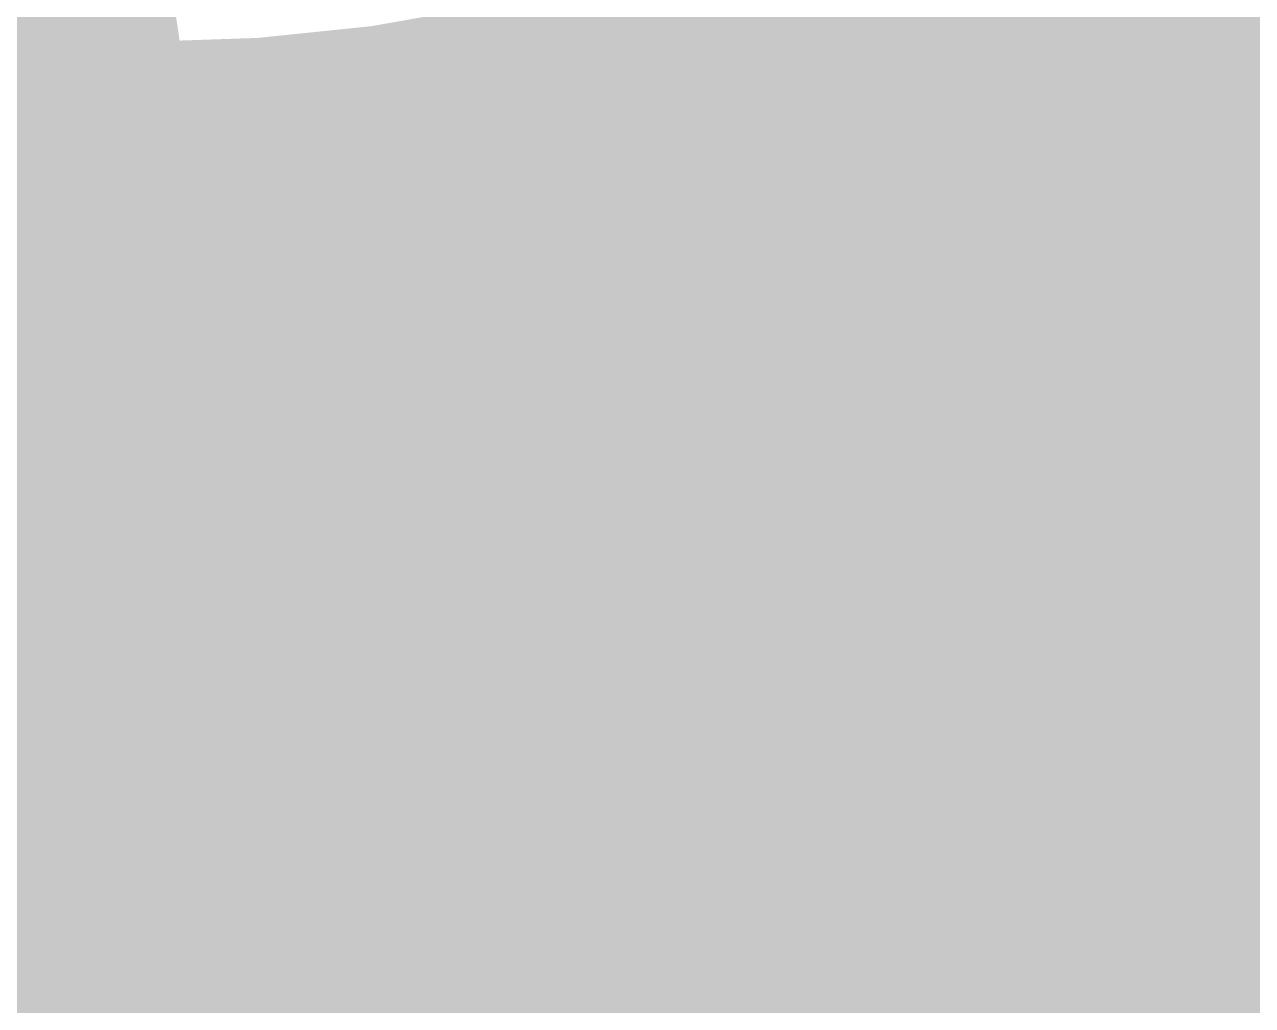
# Model space of a CAD drawing. Header units: inches. Extents: x 0.91 to 3.83, y 2.6 to 3.83.
# Drawn here: x 1.92494 to 1.93871, y 2.81845 to 2.82945 of the extents above; entities that cross this region are included whole.
import ezdxf

# ---------------------------------------------------------------- set-up
doc = ezdxf.new("R2010")
doc.units = ezdxf.units.IN
doc.header["$MEASUREMENT"] = 0
for name, color, linetype in [('Bottom Layer', 5, 'Continuous'), ('Bottom Overlay', 54, 'Continuous'), ('Top Layer', 1, 'Continuous')]:
    doc.layers.add(name, color=color, linetype=linetype)

# ---------------------------------------------------------------- blocks, each defined once
blk = doc.blocks.new('TP_B_327')
at = {"layer": 'Bottom Overlay'}
for points in [[(0.029, 0, 0.006, 0.006, 1), (-0.029, 0, 0.006, 0.006, 1)], [(-0.0305, 0, 0.003, 0.003, 1), (-0.0275, 0, 0.003, 0.003, 1)]]:
    blk.add_lwpolyline(points, format="xyseb", close=True, dxfattribs=at)

msp = doc.modelspace()

# ---------------------------------------------------------------- hatches: boundary and pattern name
at = {"layer": 'Bottom Layer'}
h = msp.add_hatch(color=5, dxfattribs=at)
edge = h.paths.add_edge_path()
edge.add_arc((1.947033, 2.823507), 0.01378, 0, 360)
msp.add_hatch(color=5, dxfattribs=at).paths.add_polyline_path([(1.926242, 2.829253), (1.927555, 2.829298), (1.928833, 2.82943), (1.930073, 2.829651), (1.931277, 2.82996), (1.932444, 2.830358), (1.933575, 2.830844), (1.934669, 2.831418), (1.935726, 2.832081), (1.936746, 2.832832), (1.93773, 2.833671), (1.936685, 2.814408), (1.935808, 2.815329), (1.934881, 2.816152), (1.933903, 2.816879), (1.932876, 2.817509), (1.931798, 2.818042), (1.930671, 2.818478), (1.929493, 2.818817), (1.928265, 2.819059), (1.926987, 2.819205), (1.925659, 2.819253)])
at = {"layer": 'Top Layer'}
h = msp.add_hatch(color=1, dxfattribs=at)
edge = h.paths.add_edge_path()
edge.add_arc((1.947033, 2.823507), 0.01378, 0, 360)
for points in [[(1.93114, 2.818507), (1.929217, 2.818457), (1.927497, 2.818307), (1.925979, 2.818057), (1.924663, 2.817707), (1.92355, 2.817257), (1.922639, 2.816707), (1.921931, 2.816057), (1.921425, 2.815307), (1.921121, 2.814457), (1.92102, 2.813507), (1.92102, 2.833507), (1.921121, 2.832557), (1.921425, 2.831707), (1.921931, 2.830957), (1.922639, 2.830307), (1.92355, 2.829757), (1.924663, 2.829307), (1.925979, 2.828957), (1.927497, 2.828707), (1.929217, 2.828557), (1.93114, 2.828507)], [(1.937193, 2.833152), (1.93626, 2.83227), (1.935285, 2.83148), (1.934266, 2.830783), (1.933204, 2.830179), (1.932099, 2.829668), (1.930951, 2.82925), (1.929759, 2.828925), (1.928524, 2.828692), (1.927246, 2.828553), (1.925925, 2.828507), (1.925925, 2.818507), (1.927246, 2.81846), (1.928524, 2.818321), (1.929759, 2.818088), (1.930951, 2.817763), (1.932099, 2.817345), (1.933204, 2.816834), (1.934266, 2.81623), (1.935285, 2.815533), (1.93626, 2.814744), (1.937193, 2.813861)], [(1.937193, 2.833152), (1.93626, 2.83227), (1.935285, 2.83148), (1.934266, 2.830783), (1.933204, 2.830179), (1.932099, 2.829668), (1.930951, 2.82925), (1.929759, 2.828925), (1.928524, 2.828692), (1.927246, 2.828553), (1.925925, 2.828507), (1.925925, 2.818507), (1.927246, 2.81846), (1.928524, 2.818321), (1.929759, 2.818088), (1.930951, 2.817763), (1.932099, 2.817345), (1.933204, 2.816834), (1.934266, 2.81623), (1.935285, 2.815533), (1.93626, 2.814744), (1.937193, 2.813861)], [(1.937193, 2.833152), (1.93626, 2.83227), (1.935285, 2.83148), (1.934266, 2.830783), (1.933204, 2.830179), (1.932099, 2.829668), (1.930951, 2.82925), (1.929759, 2.828925), (1.928524, 2.828692), (1.927246, 2.828553), (1.925925, 2.828507), (1.925925, 2.818507), (1.927246, 2.81846), (1.928524, 2.818321), (1.929759, 2.818088), (1.930951, 2.817763), (1.932099, 2.817345), (1.933204, 2.816834), (1.934266, 2.81623), (1.935285, 2.815533), (1.93626, 2.814744), (1.937193, 2.813861)], [(1.937193, 2.833152), (1.93626, 2.83227), (1.935285, 2.83148), (1.934266, 2.830783), (1.933204, 2.830179), (1.932099, 2.829668), (1.930951, 2.82925), (1.929759, 2.828925), (1.928524, 2.828692), (1.927246, 2.828553), (1.925925, 2.828507), (1.925925, 2.818507), (1.927246, 2.81846), (1.928524, 2.818321), (1.929759, 2.818088), (1.930951, 2.817763), (1.932099, 2.817345), (1.933204, 2.816834), (1.934266, 2.81623), (1.935285, 2.815533), (1.93626, 2.814744), (1.937193, 2.813861)], [(1.937193, 2.833152), (1.93626, 2.83227), (1.935285, 2.83148), (1.934266, 2.830783), (1.933204, 2.830179), (1.932099, 2.829668), (1.930951, 2.82925), (1.929759, 2.828925), (1.928524, 2.828692), (1.927246, 2.828553), (1.925925, 2.828507), (1.925925, 2.818507), (1.927246, 2.81846), (1.928524, 2.818321), (1.929759, 2.818088), (1.930951, 2.817763), (1.932099, 2.817345), (1.933204, 2.816834), (1.934266, 2.81623), (1.935285, 2.815533), (1.93626, 2.814744), (1.937193, 2.813861)], [(1.937193, 2.833152), (1.93626, 2.83227), (1.935285, 2.83148), (1.934266, 2.830783), (1.933204, 2.830179), (1.932099, 2.829668), (1.930951, 2.82925), (1.929759, 2.828925), (1.928524, 2.828692), (1.927246, 2.828553), (1.925925, 2.828507), (1.925925, 2.818507), (1.927246, 2.81846), (1.928524, 2.818321), (1.929759, 2.818088), (1.930951, 2.817763), (1.932099, 2.817345), (1.933204, 2.816834), (1.934266, 2.81623), (1.935285, 2.815533), (1.93626, 2.814744), (1.937193, 2.813861)]]:
    msp.add_hatch(color=1, dxfattribs=at).paths.add_polyline_path(points)

# ---------------------------------------------------------------- linework, layer by layer
at = {"layer": 'Bottom Layer'}
msp.add_lwpolyline([(1.895747, 2.824253, 0.01, 0.01, 0), (1.946287, 2.824253, 0.01, 0.01, 0)], format="xyseb", dxfattribs=at)
at = {"layer": 'Top Layer'}
msp.add_lwpolyline([(1.909761, 2.823507, 0.01, 0.01, 0), (2.024496, 2.823507, 0.01, 0.01, 0)], format="xyseb", dxfattribs=at)

# ---------------------------------------------------------------- block references
at = {"rotation": 180}
msp.add_blockref('TP_B_327', (1.895, 2.825), dxfattribs=at)

doc.saveas('drawing.dxf')
